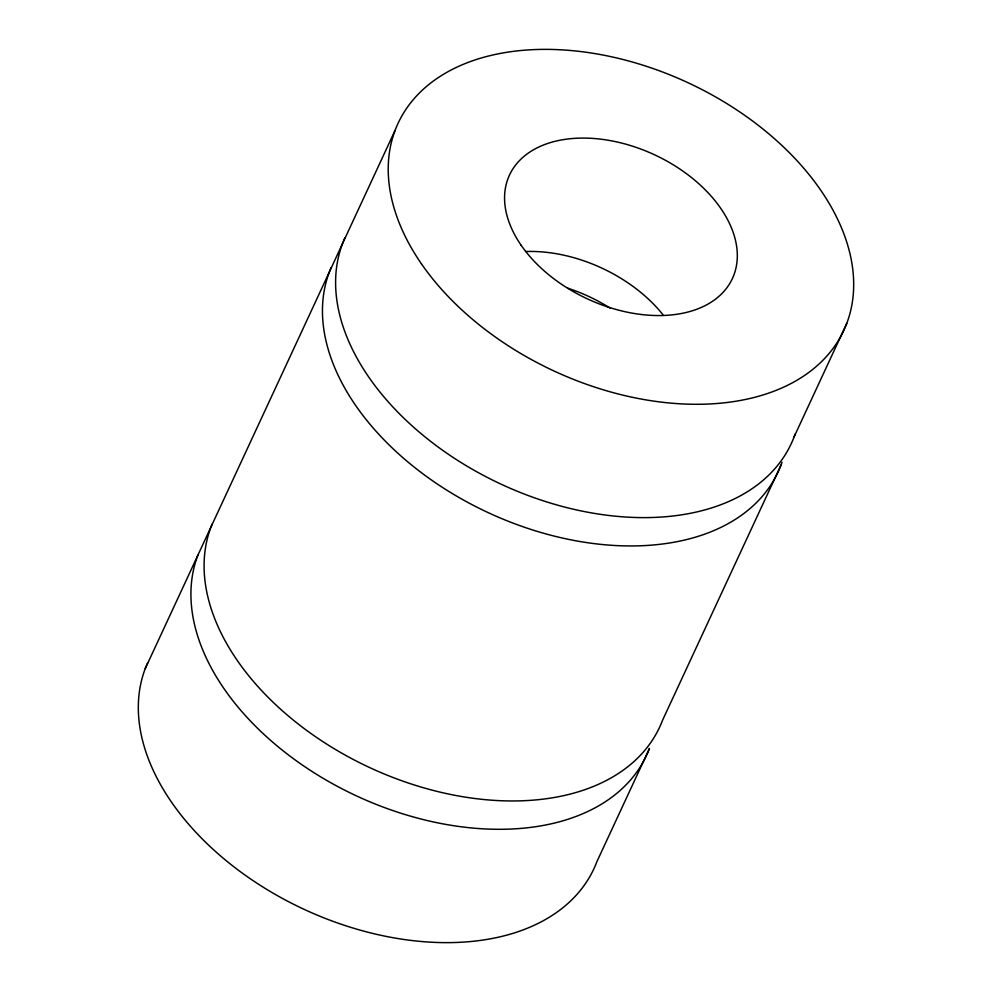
<?xml version="1.0" encoding="UTF-8"?>
<svg xmlns="http://www.w3.org/2000/svg" width="992" height="992" viewBox="0 0 992 992"><rect width="100%" height="100%" fill="white"/><g stroke="black" fill="none" stroke-linecap="round" stroke-linejoin="round"><path stroke-width="1.49" d="M145.241 668.608L395.138 130.262M781.002 465.062L662.631 720.068A245.756 158.956 24.9 0 1 378.299 771.454A245.756 158.956 24.9 0 1 212.127 524.098M794.158 436.728L846.759 323.392M147.572 662.954A245.756 158.956 24.9 0 0 310.36 912.181A245.756 158.956 24.9 0 0 596.862 861.738L649.475 748.402A245.756 158.956 24.9 0 1 367.313 800.73A245.756 158.956 24.9 0 1 197.842 555.272M782.006 462.284A245.756 158.956 24.9 0 1 497.674 516.882A245.756 158.956 24.9 0 1 331.092 267.679M567.66 288.151A122.872 79.472 24.9 0 1 610.365 308.276M795.162 433.95A245.756 158.956 24.9 0 1 509.739 488.076A245.756 158.956 24.9 0 1 344.856 237.931M525.686 251.522A122.872 79.472 24.9 0 1 662.83 314.576M521.184 245.322A122.872 79.472 24.9 0 0 722.709 292.727A122.872 79.472 24.9 0 0 618.934 142.414A122.872 79.472 24.9 0 0 521.184 245.322M421.426 263.822A245.756 158.956 24.9 0 0 824.488 358.633A245.756 158.956 24.9 0 0 616.937 58.02A245.756 158.956 24.9 0 0 421.426 263.822"/></g></svg>
